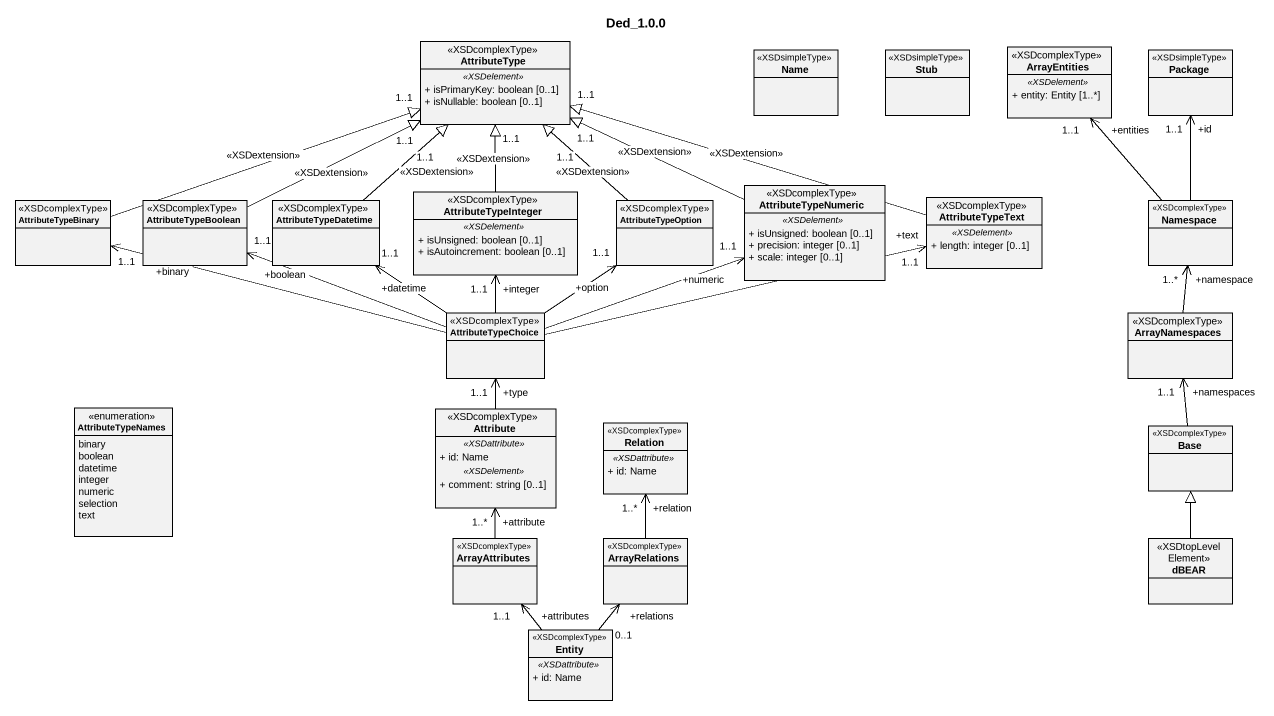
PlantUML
@startuml
title Ded_1.0.0
hide circle
hide empty members
skinparam classAttributeIconSize 0
class AttributeType <<XSDcomplexType>> {
  .. <<XSDelement>> ..
  + isPrimaryKey: boolean [0..1]
  + isNullable: boolean [0..1]
}
class Name <<XSDsimpleType>>
class Stub <<XSDsimpleType>>
class ArrayEntities <<XSDcomplexType>> {
  .. <<XSDelement>> ..
  + entity: Entity [1..*]
}
class "Package" as Package_ <<XSDsimpleType>>
class AttributeTypeBinary <<XSDcomplexType>>
class AttributeTypeBoolean <<XSDcomplexType>>
class AttributeTypeDatetime <<XSDcomplexType>>
class AttributeTypeInteger <<XSDcomplexType>> {
  .. <<XSDelement>> ..
  + isUnsigned: boolean [0..1]
  + isAutoincrement: boolean [0..1]
}
class AttributeTypeOption <<XSDcomplexType>>
class AttributeTypeNumeric <<XSDcomplexType>> {
  .. <<XSDelement>> ..
  + isUnsigned: boolean [0..1]
  + precision: integer [0..1]
  + scale: integer [0..1]
}
class AttributeTypeText <<XSDcomplexType>> {
  .. <<XSDelement>> ..
  + length: integer [0..1]
}
class "Namespace" as Namespace_ <<XSDcomplexType>>
class AttributeTypeChoice <<XSDcomplexType>>
class ArrayNamespaces <<XSDcomplexType>>
enum AttributeTypeNames {
  binary
  boolean
  datetime
  integer
  numeric
  selection
  text
}
class Attribute <<XSDcomplexType>> {
  .. <<XSDattribute>> ..
  + id: Name
  .. <<XSDelement>> ..
  + comment: string [0..1]
}
class Relation <<XSDcomplexType>> {
  .. <<XSDattribute>> ..
  + id: Name
}
class Base <<XSDcomplexType>>
class ArrayAttributes <<XSDcomplexType>>
class ArrayRelations <<XSDcomplexType>>
class dBEAR <<XSDtopLevelElement>>
class "Entity" as Entity_ <<XSDcomplexType>> {
  .. <<XSDattribute>> ..
  + id: Name
}
AttributeTypeBinary -right-|> "1..1" AttributeType : <<XSDextension>>
AttributeTypeBoolean -right-|> "1..1" AttributeType : <<XSDextension>>
AttributeTypeDatetime -up-|> "1..1" AttributeType : <<XSDextension>>
AttributeTypeInteger -up-|> "1..1" AttributeType : <<XSDextension>>
AttributeTypeOption -up-|> "1..1" AttributeType : <<XSDextension>>
AttributeTypeNumeric -left-|> "1..1" AttributeType : <<XSDextension>>
AttributeTypeText -left-|> "1..1" AttributeType : <<XSDextension>>
Namespace_ -up-> "+entities\n1..1" ArrayEntities
Namespace_ -up-> "+id\n1..1" Package_
AttributeTypeChoice -left-> "+binary\n1..1" AttributeTypeBinary
AttributeTypeChoice -left-> "+boolean\n1..1" AttributeTypeBoolean
AttributeTypeChoice -up-> "+datetime\n1..1" AttributeTypeDatetime
AttributeTypeChoice -up-> "+integer\n1..1" AttributeTypeInteger
AttributeTypeChoice -up-> "+option\n1..1" AttributeTypeOption
AttributeTypeChoice -right-> "+numeric\n1..1" AttributeTypeNumeric
AttributeTypeChoice -right-> "+text\n1..1" AttributeTypeText
ArrayNamespaces -up-> "+namespace\n1..*" Namespace_
Attribute -up-> "+type\n1..1" AttributeTypeChoice
Base -up-> "+namespaces\n1..1" ArrayNamespaces
ArrayAttributes -up-> "+attribute\n1..*" Attribute
ArrayRelations -up-> "+relation\n1..*" Relation
dBEAR -up-|> Base
Entity_ -up-> "+attributes\n1..1" ArrayAttributes
Entity_ -up-> "+relations\n0..1" ArrayRelations
@enduml
